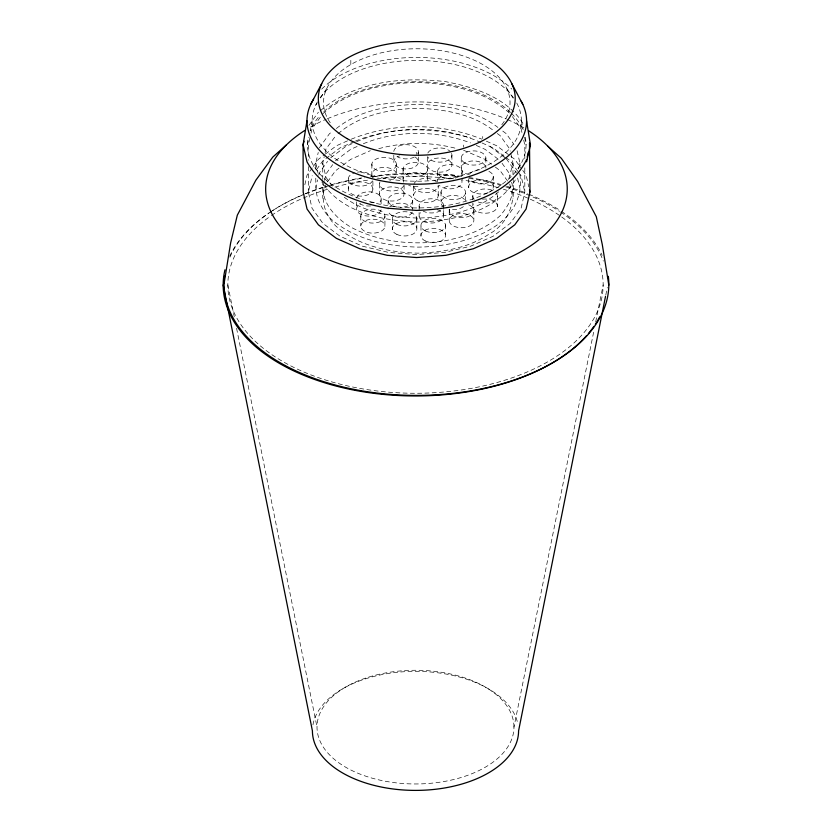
<?xml version="1.0" encoding="UTF-8"?>
<svg xmlns="http://www.w3.org/2000/svg" width="832" height="832" viewBox="0 0 832 832"><rect width="100%" height="100%" fill="white"/><g stroke="black" fill="none" stroke-linecap="round" stroke-linejoin="round"><path stroke-width="0.62" stroke-dasharray="4.16 3.12" d="M307.476 144.841L308.953 137.259M312.146 120.817L310.18 130.936A109.294 63.097 0 0 1 320.289 115.201M605.779 295.121L607.308 287.477M513.958 727.116A98.467 56.846 0 0 0 366.257 677.882A98.467 56.846 0 0 0 366.257 776.35A98.467 56.846 0 0 0 513.958 727.116L594.162 329.524M595.702 321.88L603.158 284.918M309.93 138.029L308.35 144.955L308.35 160.233M311.033 133.182L312.042 128.783L321.433 115.69M304.845 184.756L307.039 175.126L312.551 167.45M524.805 167.877L524.805 192.067L521.113 208.239L510.297 223.309L493.106 236.257L470.683 246.189L444.59 252.429L416.572 254.55L388.565 252.429L362.461 246.189L340.049 236.257L322.847 223.309L312.042 208.239L308.35 192.067L312.198 175.677M354.286 141.586L340.049 147.888L322.847 160.826L315.754 170.726L315.796 163.166L318.24 152.454M519.927 174.429C526.677 228.946 460.169 246.802 417.862 247.114C386.443 246.324 353.402 239.294 329.472 217.651C320.674 207.511 312.697 193.565 317.689 179.899M318.76 175.209L319.27 172.942L327.579 161.356M322.754 179.431L322.754 163.166L324.241 156.614M325.073 152.974L325.988 148.959L336.138 135.221M324.241 181.636C318.843 200.897 335.442 217.786 350.605 227.022C378.612 241.977 411.32 245.336 442.478 241.228C463.455 237.463 484.234 230.183 500.23 215.644C507.874 206.575 515.518 194.407 511.597 182.146M324.522 180.419L325.988 173.982L332.696 164.632M512.97 178.183C515.705 200.023 509.756 223.007 489.143 234.042C468.406 248.206 442.51 252.221 417.862 253.157C388.586 252.418 357.802 245.856 335.494 225.701C325.177 214.916 319.602 199.347 325.759 185.026M510.786 153.566L512.97 163.166L508.955 178.464M518.596 169.031L519.927 163.166L517.078 150.665M315.713 105.186L317.075 103.126M320.507 97.968L326.674 88.681M308.922 125.393L318.375 112.216M319.27 147.919L329.472 133.702L332.561 131.373M313.279 166.431L318.375 159.338L324.355 154.835M327.506 181.917L335.494 170.789L338.988 168.158M515.33 179.982C495.362 212.586 453.367 220.844 417.862 222.092C383.157 220.75 342.077 213.148 321.776 181.906M320.414 110.687C354.536 81.39 402.802 76.419 445.921 81.713C475.311 87.433 507.978 97.926 524.087 125.195M322.847 113.714C348.234 90.771 383.261 83.314 416.572 82.472C449.478 83.377 484.203 90.47 509.392 113.027M336.367 128.513C359.07 110.178 389.47 105.362 417.862 104.239C445.661 105.373 475.384 109.907 497.91 127.431M338.042 133.796C359.788 114.764 389.761 109.138 417.862 108.254C444.558 109.294 473.148 113.911 494.395 131.321M325.354 154.076L336.388 145.777L350.002 139.745M330.668 157.82L345.686 146.526L352.123 143.666M335.494 160.732L350.678 149.334L357.604 146.266M342.784 165.298L350.678 159.38L370.302 150.686M498.638 191.828C476.694 211.266 446.389 217.256 417.862 218.078C391.966 217.017 364.27 212.794 343.283 196.487M351.166 139.235C392.236 122.554 440.658 122.554 481.759 139.131M355.451 141.066C391.83 126.318 433.347 126.922 470.683 137.956M356.647 141.669C395.554 124.987 442.291 125.164 480.948 142.501M363.376 143.707C397.093 130.073 436.53 130.114 470.496 142.886M378.758 148.668C404.404 141.679 432.058 141.783 457.683 148.834M463.59 150.249L485.118 159.411L491.473 164.195M486.377 141.18L496.756 145.777L514.779 159.338L521.342 168.48M482.102 143.01L493.106 147.888L504.785 156.676M476.258 145.434L485.118 149.365L499.262 160.004M502.788 131.092L506.251 133.702L513.947 144.425M497.318 133.515L500.23 135.71L509.735 148.959L510.245 151.185M505.773 157.425L510.297 160.826L518.003 171.569M490.038 146.526L505.388 158.07M495.362 167.118L500.23 170.789L507.572 181.022M512.398 116.626L521.113 128.783L522.007 132.725M522.746 170.435L526.105 175.126L528.778 186.846M518.627 172.432L521.113 175.895L524.805 192.067M506.251 158.725L516.454 172.942M502.07 163.29L509.735 173.982L510.245 176.207M332.28 186.15L325.988 177.382L322.754 163.166M506.865 88.681L513.718 98.998M523.702 140.119L524.805 144.955L524.805 160.233M517.618 178.069L519.927 188.188M509.735 184.028L512.97 198.245M315.796 163.166L318.105 173.295M227.833 284.918L234.26 316.784M236.569 328.255L317.023 727.116M521.394 120.817L523.11 129.667M524.586 137.259L526.063 144.841M519.927 163.166L519.927 166.92M512.97 163.166L512.97 176.925M497.401 196.425L497.401 206.471M493.251 176.218L493.251 186.264M485.878 157.986L485.878 168.043M482.716 136.51L482.716 138.601M473.855 210.652L473.855 220.698A12.314 7.103 0 0 1 455.302 226.762A12.314 7.103 0 0 1 455.478 214.458A12.314 7.103 0 0 1 473.855 220.698M472.815 195.728L472.815 202.01M472.815 203.258L472.815 205.774M468.728 178.682L468.728 187.481M465.566 193.149A12.314 7.103 0 0 1 446.212 198.318A12.314 7.103 0 0 1 448.136 186.056A12.314 7.103 0 0 1 465.566 193.149L465.566 203.195M463.403 145.07L463.403 147.16M462.103 171.714L462.103 179.254M461.261 157.986L461.261 168.043M451.922 155.251L451.922 165.298A12.314 7.103 0 0 1 433.15 171.122A12.314 7.103 0 0 1 433.794 158.818A12.314 7.103 0 0 1 451.922 165.298M449.238 210.538L449.238 220.584M445.505 224.827L445.505 234.874M443.706 205.494L443.706 209.258M443.706 210.517L443.706 215.54M441.043 191.859L441.043 201.916M438.225 195.551L438.225 185.494A12.314 7.103 0 0 1 425.922 192.608A12.314 7.103 0 0 1 413.608 185.494M437.486 171.714L437.486 181.761M427.648 169.738A12.314 7.103 0 0 1 408.678 175.354A12.314 7.103 0 0 1 409.729 163.062A12.314 7.103 0 0 1 427.648 169.738L427.648 179.785M427.326 157.321L427.326 164.861M420.992 226.106L420.992 236.153M419.12 206.242L419.12 211.266M419.12 212.524L419.12 216.289M418.382 152.152L418.382 155.917M418.382 157.175L418.382 162.198M416.822 218.036L416.822 228.093M416.77 152.287L416.77 154.378M413.608 186.753L413.608 195.551M412.714 200.231L412.714 210.278M404.102 185.214L404.102 194.012A12.314 7.103 0 0 1 385.549 200.075A12.314 7.103 0 0 1 385.726 187.772A12.314 7.103 0 0 1 404.102 194.012M403.062 169.031L403.062 179.088M396.448 164.809A12.314 7.103 0 0 1 377.478 170.435A12.314 7.103 0 0 1 378.529 158.142A12.314 7.103 0 0 1 396.448 164.809L396.448 174.866M393.796 155.22L393.796 161.502M392.361 219.596L392.361 229.642M388.097 200.231L388.097 209.019M384.935 216.299A12.074 6.968 0 0 1 366.579 222.071A12.074 6.968 0 0 1 367.099 210.007A12.074 6.968 0 0 1 384.935 216.299L384.935 226.346A12.074 6.968 0 0 1 366.579 232.118A12.074 6.968 0 0 1 367.099 220.054A12.074 6.968 0 0 1 384.935 226.346M381.098 199.784L381.098 207.324M379.486 183.841L379.486 193.898M372.902 181.553L372.902 189.082A12.314 7.103 0 0 1 354.349 195.156A12.314 7.103 0 0 1 354.526 182.842A12.314 7.103 0 0 1 372.902 189.082M371.862 164.112L371.862 174.158M360.807 215.956L360.807 226.002M356.658 201.854L356.658 208.135M350.813 60.362L350.813 64.542M348.286 178.922L348.286 188.968M322.754 180.679L322.754 198.245M315.796 178.183L315.796 188.188M308.35 166.598L308.35 192.067M561.746 217.027A187.668 108.347 0 0 1 542.901 364.468A187.668 108.347 0 0 1 286.842 363.802A187.668 108.347 0 0 1 270.317 216.268M271.398 215.509A187.668 108.347 0 0 1 330.002 188.469M334.911 187.075A187.668 108.347 0 0 1 369.398 179.899M376.927 178.89A187.668 108.347 0 0 1 454.064 178.89M498.545 187.762A187.668 108.347 0 0 0 461.583 179.899A12.314 7.103 0 0 1 454.501 188.334A12.314 7.103 0 0 1 439.14 185.318M503.402 189.197A187.668 108.347 0 0 1 529.142 198.702M530.327 199.233A187.668 108.347 0 0 1 560.674 216.268M312.936 724.911A103.085 59.519 0 0 1 414.45 671.372A103.085 59.519 0 0 1 517.826 723.715M229.726 256.183A192.317 111.03 0 0 1 271.492 211.328M272.615 210.6A192.317 111.03 0 0 1 304.408 194.282M305.625 193.794A192.317 111.03 0 0 1 327.652 186.15M328.858 185.796A192.317 111.03 0 0 1 364.416 177.871M371.935 176.779A192.317 111.03 0 0 1 459.056 176.779M469.165 178.298A192.317 111.03 0 0 1 500.906 185.442M505.742 186.878A192.317 111.03 0 0 1 559.499 211.328M560.602 212.056A192.317 111.03 0 0 1 603.325 261.071M414.034 183.654A12.314 7.103 0 0 1 424.31 178.454A12.314 7.103 0 0 1 436.582 181.948M373.204 177.757A12.314 7.103 0 0 1 378.529 168.189A12.314 7.103 0 0 1 395.106 171.267A12.314 7.103 0 0 1 389.771 180.835M310.617 126.963A150.79 87.058 0 0 1 326.123 119.257M327.309 118.758A150.79 87.058 0 0 1 506.199 119.007M507.374 119.517A150.79 87.058 0 0 1 523.858 127.858M229.902 257.223A192.369 111.062 0 0 1 268.944 213.044M270.026 212.295A192.369 111.062 0 0 1 304.065 194.189M305.271 193.69A192.369 111.062 0 0 1 326.227 186.233M331.063 184.808A192.369 111.062 0 0 1 361.525 177.882M370.51 176.478A192.369 111.062 0 0 1 463.892 176.686M468.905 177.466A192.369 111.062 0 0 1 501.935 184.829M506.782 186.264A192.369 111.062 0 0 1 527.509 193.638M528.726 194.137A192.369 111.062 0 0 1 560.321 210.59M561.434 211.318A192.369 111.062 0 0 1 602.139 255.299M397.218 207.095A12.314 7.103 0 0 1 390.967 195.666A12.314 7.103 0 0 1 411.559 197.226A12.314 7.103 0 0 1 400.4 207.334M412.287 212.118A12.314 7.103 0 0 1 398.798 217.329A12.314 7.103 0 0 1 388.097 210.278M389.74 206.731A12.314 7.103 0 0 1 402.012 203.237A12.314 7.103 0 0 1 412.287 208.437M372.455 180.877A12.314 7.103 0 0 1 353.018 184.579A12.314 7.103 0 0 1 354.526 172.796M357.5 172.099A12.314 7.103 0 0 1 372.507 177.195M496.059 192.826A12.314 7.103 0 0 1 493.376 201.344A12.314 7.103 0 0 1 478.431 202.051M474.157 199.316A12.314 7.103 0 0 1 478.109 190.226A12.314 7.103 0 0 1 494.229 191.308M482.508 199.181A12.314 7.103 0 0 1 497.411 205.858A12.314 7.103 0 0 1 483.434 213.169A12.314 7.103 0 0 1 473.387 203.944M393.796 151.445A12.314 7.103 0 0 1 408.294 144.81A12.314 7.103 0 0 1 417.81 153.972M414.346 157.061A12.314 7.103 0 0 1 396.968 156.572M415.21 157.082A12.314 7.103 0 0 1 413.806 167.388A12.314 7.103 0 0 1 396.063 165.974A12.314 7.103 0 0 1 399.537 155.834M440.565 210.621A12.314 7.103 0 0 1 423.176 211.151M419.713 208.062A12.314 7.103 0 0 1 430.758 198.775A12.314 7.103 0 0 1 443.456 207.345M488.925 171.382A12.314 7.103 0 0 1 488.03 182.645A12.314 7.103 0 0 1 469.414 179.244M469.841 173.805A12.314 7.103 0 0 1 479.939 169.738M356.658 198.078A12.314 7.103 0 0 1 373.474 192.338A12.314 7.103 0 0 1 378.726 203.206M370.614 205.972A12.314 7.103 0 0 1 359.195 203.32M403.655 185.796A12.314 7.103 0 0 1 388.513 190.746A12.314 7.103 0 0 1 379.933 182.01M383.157 178.838A12.314 7.103 0 0 1 403.707 182.114M451.61 153.4A12.314 7.103 0 0 1 442.447 161.949A12.314 7.103 0 0 1 427.638 156.655M427.835 152.984A12.314 7.103 0 0 1 438.391 147.961A12.314 7.103 0 0 1 450.466 151.663M468.686 204.807A12.314 7.103 0 0 1 472.337 214.011A12.314 7.103 0 0 1 456.914 217.173A12.314 7.103 0 0 1 449.686 208.697M403.322 180.929A12.314 7.103 0 0 1 415.958 172.338A12.314 7.103 0 0 1 427.076 181.605M417.945 186.378A12.314 7.103 0 0 1 408.678 185.401M381.098 209.841A12.314 7.103 0 0 1 363.314 215.322A12.314 7.103 0 0 1 360.474 203.798M370.354 201.926A12.314 7.103 0 0 1 376.272 203.299M488.03 192.702A12.314 7.103 0 0 1 468.759 187.678A12.314 7.103 0 0 1 485.555 180.274A12.314 7.103 0 0 1 488.883 192.327M463.362 206.648A12.314 7.103 0 0 1 449.062 209.227M443.851 207.106A12.314 7.103 0 0 1 448.136 196.102A12.314 7.103 0 0 1 465.431 201.344M437.902 179.92A12.314 7.103 0 0 1 458.494 176.738M436.998 209.581A12.314 7.103 0 0 1 442.385 219.138A12.314 7.103 0 0 1 425.828 222.248A12.314 7.103 0 0 1 420.441 212.69M469.362 174.72A12.314 7.103 0 0 1 465.244 162.802A12.314 7.103 0 0 1 485.451 166.202M516.755 103.033A104.624 60.403 0 0 1 415.792 181.22A104.624 60.403 0 0 1 317.377 101.951M320.112 97.708A104.624 60.403 0 0 1 416.77 60.414A104.624 60.403 0 0 1 513.427 97.708M525.262 137.238A109.294 63.097 0 0 1 416.77 207.938A109.294 63.097 0 0 1 308.277 137.238M323.835 111.634A109.294 63.097 0 0 1 510.567 112.466M511.42 113.287A109.294 63.097 0 0 1 522.33 128.513M330.242 122.72A93.267 53.851 0 0 1 418.662 48.786A93.267 53.851 0 0 1 501.81 124.727M321.682 89.128A109.793 63.388 0 0 1 511.857 89.128M417.217 200.574A12.314 7.103 0 0 0 437.809 197.382A12.314 7.103 0 0 0 422.729 188.687A12.314 7.103 0 0 0 417.217 200.574M441.095 176.738A12.314 7.103 0 0 0 461.687 173.555A12.314 7.103 0 0 0 446.607 164.85A12.314 7.103 0 0 0 441.095 176.738M464.859 163.01A12.314 7.103 0 0 0 485.451 159.827A12.314 7.103 0 0 0 470.382 151.122A12.314 7.103 0 0 0 464.859 163.01M396.895 224.359A12.314 7.103 0 0 0 416.759 219.898A12.314 7.103 0 0 0 400.119 212.191A12.314 7.103 0 0 0 396.895 224.359M425.36 230.922A12.314 7.103 0 0 0 445.37 226.678A12.314 7.103 0 0 0 429 218.795A12.314 7.103 0 0 0 425.36 230.922M425.36 240.978A12.314 7.103 0 0 0 445.37 236.735A12.314 7.103 0 0 0 429 228.842A12.314 7.103 0 0 0 425.36 240.978M396.895 234.416A12.314 7.103 0 0 0 416.759 229.944A12.314 7.103 0 0 0 400.119 222.248A12.314 7.103 0 0 0 396.895 234.416"/><path stroke-width="1.25" d="M224.089 283.514L230.641 242.892L237.328 215.145L255.85 180.211L272.792 157.092L286.426 144.893M306.966 120.817L303.098 144.841L303.181 192.067L307.039 209.019L318.375 224.806L336.388 238.368L359.882 248.768L387.223 255.31L416.572 257.546L445.921 255.31L473.273 248.768L496.756 238.368L514.779 224.806L526.105 209.019L529.974 192.067L529.495 142.865M605.519 296.39L518.575 730.881A103.085 59.519 0 0 1 415.49 790.4A103.085 59.519 0 0 1 312.416 730.881L223.174 284.918M304.013 141.274L303.098 144.841L307.039 161.897C323.086 190.726 356.554 202.509 387.223 208.187L416.572 210.423C457.028 208.957 507.062 199.15 526.656 159.505M527.197 157.113L528.31 152.266M529.682 146.203L529.974 144.955M526.562 161.824L530.442 144.841L526.562 120.817M310.71 104.416L321.682 83.72M547.591 145.995L561.34 158.309L577.689 181.574L596.294 216.663L602.274 244.462L608.826 285.137M511.857 83.72L522.829 104.416M529.495 189.987L529.974 192.067M599.685 316.867A192.317 111.03 0 0 1 595.327 324.282M593.913 326.373A192.317 111.03 0 0 1 588.38 333.559M586.654 335.556A192.317 111.03 0 0 1 357.729 390.832A192.317 111.03 0 0 1 224.962 269.797M608.327 276.328A192.369 111.062 0 0 1 416.146 395.398A192.369 111.062 0 0 1 224.63 275.964M528.538 130.728A150.79 87.058 0 0 1 520.988 251.711A150.79 87.058 0 0 1 311.303 251.368A150.79 87.058 0 0 1 304.949 130.364M521.206 101.244A109.793 63.388 0 0 1 414.846 184.205A109.793 63.388 0 0 1 313.581 99.154M347.162 138.622A98.446 56.836 0 0 0 511.857 113.142A98.446 56.836 0 0 0 391.29 43.534A98.446 56.836 0 0 0 347.162 138.622"/></g></svg>
